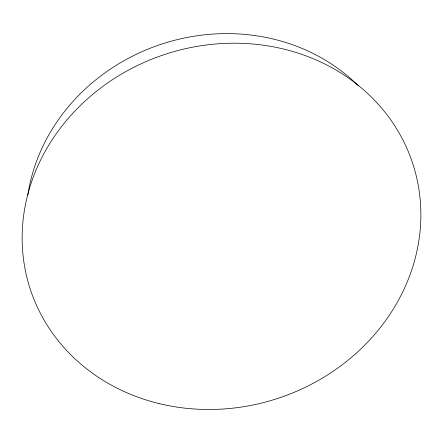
<?xml version="1.0" encoding="UTF-8"?>
<svg xmlns="http://www.w3.org/2000/svg" width="443" height="443" viewBox="0 0 443 443"><rect width="100%" height="100%" fill="white"/><g stroke="black" fill="none" stroke-linecap="round" stroke-linejoin="round"><path stroke-width="0.66" d="M27.843 195.036A191.531 173.922 -18.4 0 1 161.379 44.189A191.531 173.922 -18.4 0 1 358.409 85.859M158.849 403.518A201.288 181.026 -18.4 0 0 416.736 177.936A201.288 181.026 -18.4 0 0 88.927 97.582A201.288 181.026 -18.4 0 0 158.849 403.518"/></g></svg>
